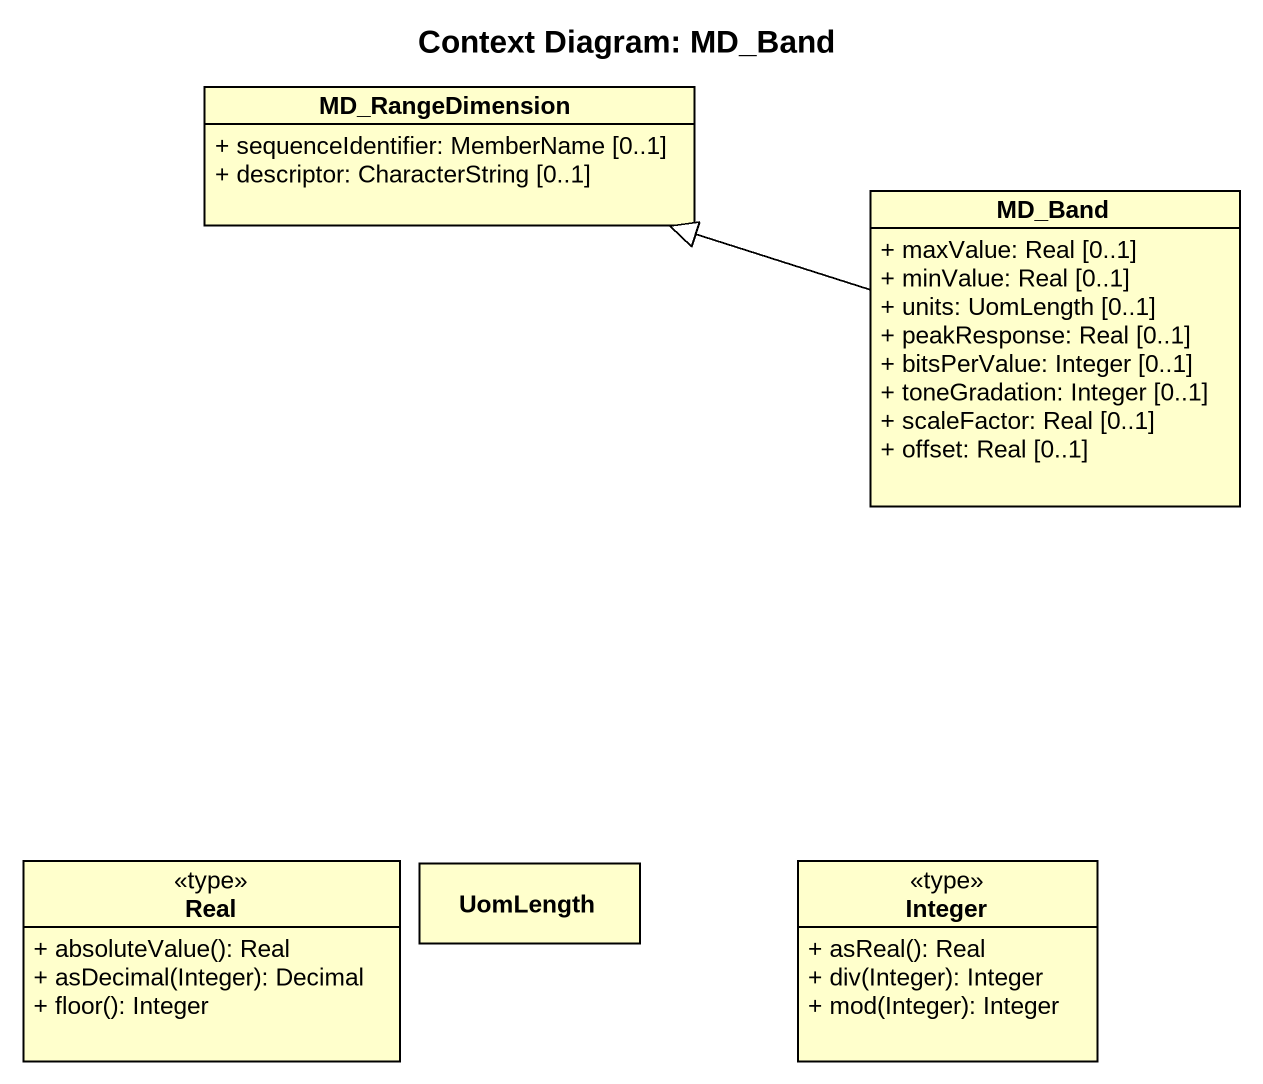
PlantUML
@startuml
title Context Diagram: MD_Band
hide circle
hide empty members
skinparam classAttributeIconSize 0
class MD_RangeDimension {
  + sequenceIdentifier: MemberName [0..1]
  + descriptor: CharacterString [0..1]
}
class MD_Band {
  + maxValue: Real [0..1]
  + minValue: Real [0..1]
  + units: UomLength [0..1]
  + peakResponse: Real [0..1]
  + bitsPerValue: Integer [0..1]
  + toneGradation: Integer [0..1]
  + scaleFactor: Real [0..1]
  + offset: Real [0..1]
}
class Real <<type>> {
  + absoluteValue(): Real
  + asDecimal(Integer): Decimal
  + floor(): Integer
}
class UomLength
class Integer <<type>> {
  + asReal(): Real
  + div(Integer): Integer
  + mod(Integer): Integer
}
MD_Band -left-|> MD_RangeDimension
@enduml
